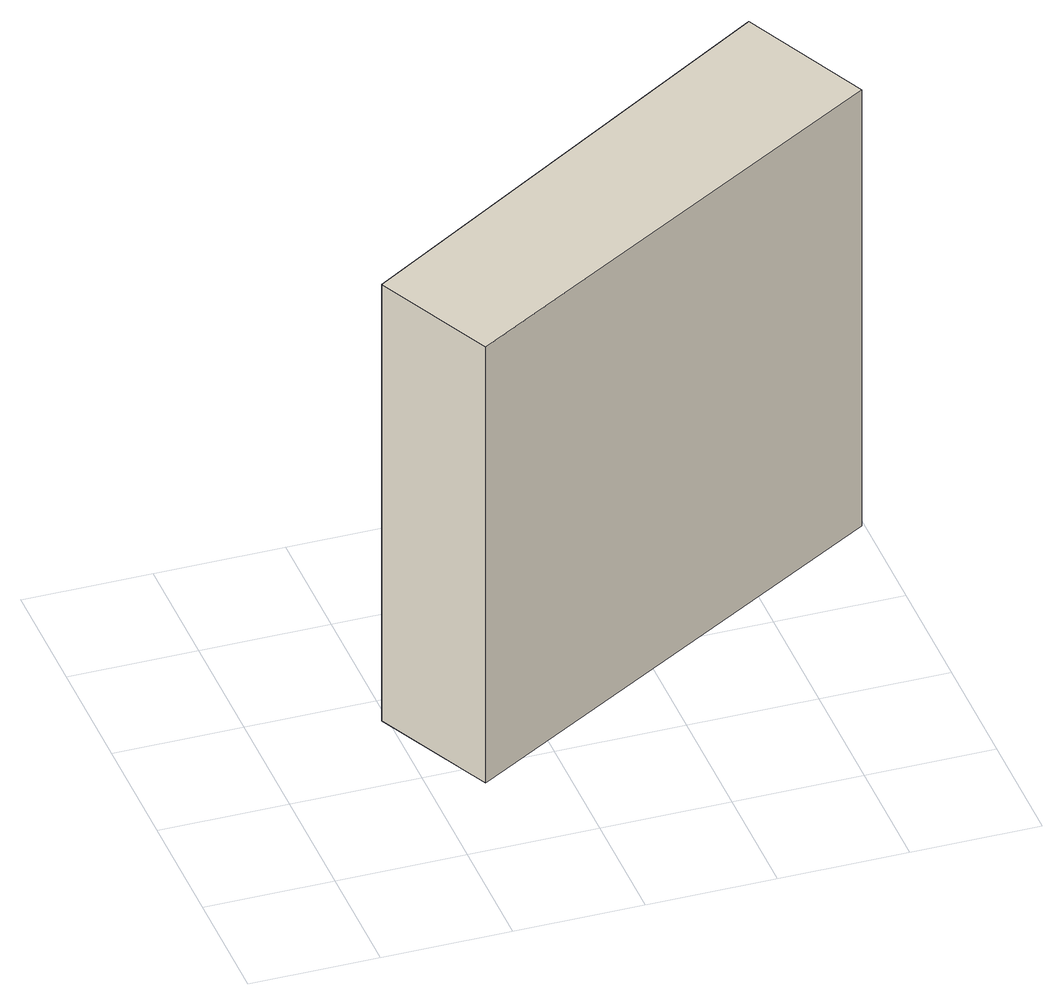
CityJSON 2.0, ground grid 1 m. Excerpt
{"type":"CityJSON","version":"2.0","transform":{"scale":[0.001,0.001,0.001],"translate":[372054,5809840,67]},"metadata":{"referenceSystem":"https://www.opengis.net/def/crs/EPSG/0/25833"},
"CityObjects":{
"building1":{"type":"Building","attributes":{"Gemeindeschluessel":"11000006","BezugspunktDach":"2200","function":"51009_1610","measuredHeight":3.83,"storeysAboveGround":0},"address":[{"country":"Germany","locality":"Berlin"}],"geometry":[{"type":"Solid","lod":"1","boundaries":[[[[0,1,2,3]],[[4,5,6,7]],[[4,7,3,2]],[[5,4,2,1]],[[6,5,1,0]],[[7,6,0,3]]]]}]}
},
"vertices":[
[1410,789,4813],[4980,2911,4813],[4490,3970,4813],[958,1757,4813],[4490,3970,986],[4980,2911,986],[1410,789,986],[958,1757,986]
]}
